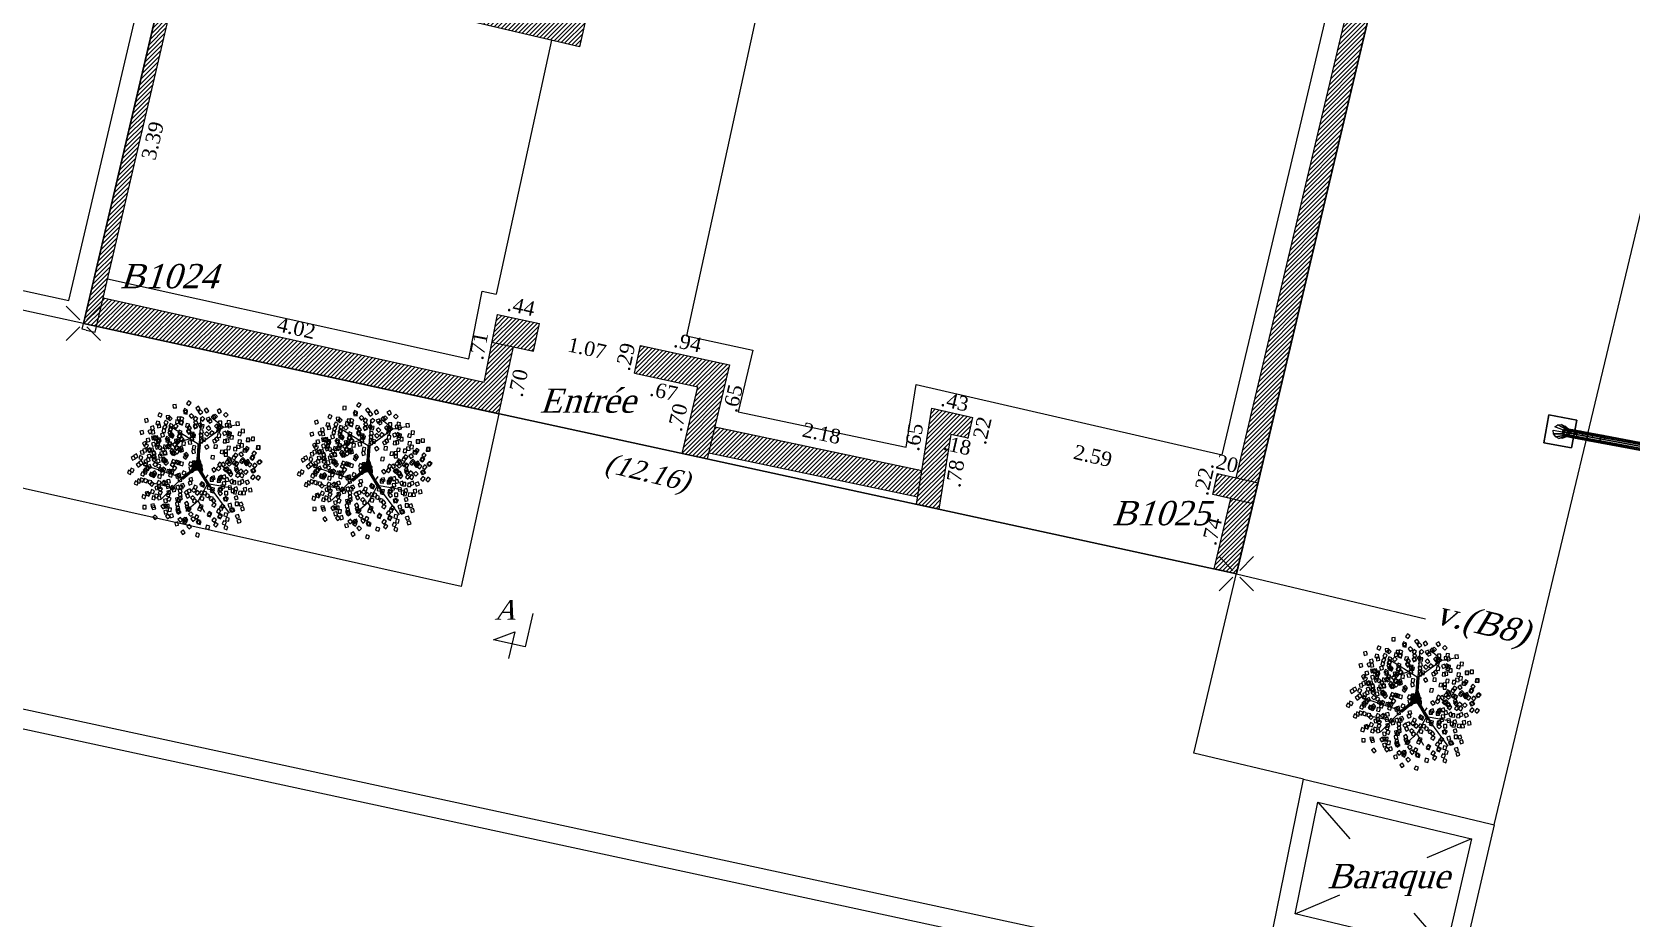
# Model space of a CAD drawing. Header units: inches. Extents: x 100320 to 100442, y 384338 to 384384.
# Drawn here: x 100350.59 to 100367.07, y 384353.05 to 384362.18 of the extents above; entities that cross this region are included whole.
import ezdxf

# ---------------------------------------------------------------- set-up
doc = ezdxf.new("R2010")
doc.units = ezdxf.units.IN
doc.header["$LTSCALE"] = 0.5
for name, color, linetype in [('Cotation', 7, 'Continuous'), ('Cova3D_Feuilles1', 3, 'Continuous'), ('Cova3D_Tronc1', 34, 'Continuous'), ('Dessin', 7, 'Continuous'), ('Hachures', 8, 'Continuous'), ('Texte', 7, 'Continuous')]:
    doc.layers.add(name, color=color, linetype=linetype)
doc.layers.add('Titre', color=1, linetype='Continuous', lineweight=30)
doc.styles.add('MtXpl_Romantic', font='romantic.ttf')
doc.styles.get("Standard").update_dxf_attribs({"font": 'romantic.ttf'})
doc.dimstyles.get("Standard").update_dxf_attribs({"dimtxt": 0.15, "dimasz": 0.18, "dimexe": 0.18, "dimexo": 0.0625, "dimgap": 0.09, "dimtad": 0, "dimzin": 4, "dimdsep": 46, "dimtxsty": 'Standard', "dimcen": 0.09, "dimse1": 1, "dimse2": 1, "dimsd1": 1, "dimsd2": 1, "dimadec": 0, "dimazin": 1, "dimtfac": 1, "dimtix": 1, "dimtofl": 0, "dimtmove": 1, "dimatfit": 3, "dimfxl": 0, "dimtolj": 1, "dimtzin": 0, "dimarcsym": 0})
pattern_1 = [(45, (0, 0), (-0.0224506403027, 0.0224506403027), [])]

# ---------------------------------------------------------------- blocks, each defined once
blk = doc.blocks.new('t010')
at = {"color": 0}
for p, q in [((-0.0088, 0.0088), (-0.0442, 0.0442)), ((0.0088, 0.0088), (0.0442, 0.0442)), ((0, 0), (0, 0)), ((-0.0088, -0.0088), (-0.0442, -0.0442)), ((0.0088, -0.0088), (0.0442, -0.0442))]:
    blk.add_line(p, q, dxfattribs=at)
blk = doc.blocks.new('zl02')
for points in [[(-0.163, 2.861, 12.168), (-0.244, 3.052, 11.921), (0.244, 3.052, 11.921), (0.162, 2.861, 12.168)], [(-0.163, 2.032, 11.527), (-0.244, 2.222, 11.28), (-0.244, 3.052, 11.921), (-0.163, 2.861, 12.168)], [(0.162, 2.032, 11.527), (0.244, 2.222, 11.28), (0.244, 3.052, 11.921), (0.162, 2.861, 12.168)], [(-0.163, 2.861, 12.168), (0.162, 2.861, 12.168), (0.162, 2.032, 11.527), (-0.163, 2.032, 11.527)], [(-0.163, 2.032, 11.527), (-0.244, 2.222, 11.28), (0.244, 2.222, 11.28), (0.162, 2.032, 11.527)], [(0.292, 0.292, 0.097), (0.292, 0.292), (-0.292, 0.292), (-0.292, 0.292, 0.097)], [(-0.292, 0.292, 0.097), (-0.292, 0.292), (-0.292, -0.292), (-0.292, -0.292, 0.097)], [(-0.292, 0.292), (0.292, 0.292), (0.292, -0.292), (-0.292, -0.292)], [(-0.292, 0.292, 0.097), (0.292, 0.292, 0.097), (0.292, -0.292, 0.097), (-0.292, -0.292, 0.097)], [(0.292, -0.292, 0.097), (0.292, -0.292), (0.292, 0.292), (0.292, 0.292, 0.097)], [(-0.292, -0.292, 0.097), (-0.292, -0.292), (0.292, -0.292), (0.292, -0.292, 0.097)]]:
    blk.add_3dface(points)
mesh = blk.add_polymesh((2, 12), dxfattribs=dict(n_close=True))
for k, corner in enumerate([(0, 0.933, 10.383), (-0.039, 0.927, 10.391), (-0.068, 0.908, 10.412), (-0.078, 0.883, 10.442), (-0.068, 0.858, 10.472), (-0.039, 0.84, 10.494), (0, 0.833, 10.502), (0.039, 0.84, 10.494), (0.067, 0.858, 10.472), (0.078, 0.883, 10.442), (0.067, 0.908, 10.412), (0.039, 0.927, 10.391), (0, 2.177, 11.344), (-0.039, 2.171, 11.352), (-0.068, 2.152, 11.374), (-0.078, 2.127, 11.403), (-0.068, 2.102, 11.433), (-0.039, 2.084, 11.455), (0, 2.077, 11.463), (0.039, 2.084, 11.455), (0.067, 2.102, 11.433), (0.078, 2.127, 11.403), (0.067, 2.152, 11.374), (0.039, 2.171, 11.352)]):
    mesh.set_mesh_vertex(divmod(k, 12), corner)
mesh = blk.add_polymesh((2, 12), dxfattribs=dict(n_close=True))
for k, corner in enumerate([(0, 0.677, 10.144), (-0.039, 0.669, 10.151), (-0.068, 0.648, 10.17), (-0.078, 0.619, 10.196), (-0.068, 0.59, 10.222), (-0.039, 0.569, 10.241), (0, 0.561, 10.248), (0.039, 0.569, 10.241), (0.067, 0.59, 10.222), (0.078, 0.619, 10.196), (0.067, 0.648, 10.17), (0.039, 0.669, 10.151), (0, 0.933, 10.383), (-0.039, 0.927, 10.391), (-0.068, 0.908, 10.412), (-0.078, 0.883, 10.442), (-0.068, 0.858, 10.472), (-0.039, 0.84, 10.494), (0, 0.833, 10.502), (0.039, 0.84, 10.494), (0.067, 0.858, 10.472), (0.078, 0.883, 10.442), (0.067, 0.908, 10.412), (0.039, 0.927, 10.391)]):
    mesh.set_mesh_vertex(divmod(k, 12), corner)
mesh = blk.add_polymesh((2, 12), dxfattribs=dict(n_close=True))
for k, corner in enumerate([(0, 0.472, 9.865), (-0.039, 0.463, 9.87), (-0.068, 0.438, 9.885), (-0.078, 0.405, 9.905), (-0.068, 0.371, 9.925), (-0.039, 0.347, 9.94), (0, 0.338, 9.945), (0.039, 0.347, 9.94), (0.067, 0.371, 9.925), (0.078, 0.405, 9.905), (0.067, 0.438, 9.885), (0.039, 0.463, 9.87), (0, 0.677, 10.144), (-0.039, 0.669, 10.151), (-0.068, 0.648, 10.17), (-0.078, 0.619, 10.196), (-0.068, 0.59, 10.222), (-0.039, 0.569, 10.241), (0, 0.561, 10.248), (0.039, 0.569, 10.241), (0.067, 0.59, 10.222), (0.078, 0.619, 10.196), (0.067, 0.648, 10.17), (0.039, 0.669, 10.151)]):
    mesh.set_mesh_vertex(divmod(k, 12), corner)
mesh = blk.add_polymesh((2, 12), dxfattribs=dict(n_close=True))
for k, corner in enumerate([(0, 0.472, 9.865), (-0.039, 0.463, 9.87), (-0.068, 0.438, 9.885), (-0.078, 0.405, 9.905), (-0.068, 0.371, 9.925), (-0.039, 0.347, 9.94), (0, 0.338, 9.945), (0.039, 0.347, 9.94), (0.067, 0.371, 9.925), (0.078, 0.405, 9.905), (0.067, 0.438, 9.885), (0.039, 0.463, 9.87), (0, 0.321, 9.553), (-0.039, 0.311, 9.556), (-0.068, 0.285, 9.566), (-0.078, 0.248, 9.58), (-0.068, 0.211, 9.594), (-0.039, 0.185, 9.603), (0, 0.175, 9.607), (0.039, 0.185, 9.603), (0.067, 0.211, 9.594), (0.078, 0.248, 9.58), (0.067, 0.285, 9.566), (0.039, 0.311, 9.556)]):
    mesh.set_mesh_vertex(divmod(k, 12), corner)
mesh = blk.add_polymesh((2, 12), dxfattribs=dict(n_close=True))
for k, corner in enumerate([(0, 0.047, 8.872), (0.039, 0.058, 8.872), (0.068, 0.086, 8.871), (0.078, 0.125, 8.871), (0.068, 0.164, 8.871), (0.039, 0.193, 8.871), (0, 0.203, 8.871), (-0.039, 0.193, 8.871), (-0.068, 0.164, 8.871), (-0.078, 0.125, 8.871), (-0.068, 0.086, 8.871), (-0.039, 0.058, 8.872), (0, -0.146, 0.098), (0.073, -0.127, 0.098), (0.127, -0.073, 0.098), (0.146, 0, 0.097), (0.127, 0.073, 0.097), (0.073, 0.127, 0.097), (0, 0.146, 0.097), (-0.073, 0.127, 0.097), (-0.127, 0.073, 0.097), (-0.146, 0, 0.097), (-0.127, -0.073, 0.098), (-0.073, -0.127, 0.098)]):
    mesh.set_mesh_vertex(divmod(k, 12), corner)
mesh = blk.add_polymesh((2, 12), dxfattribs=dict(n_close=True))
for k, corner in enumerate([(0, 0.231, 9.218), (-0.039, 0.22, 9.22), (-0.068, 0.192, 9.225), (-0.078, 0.154, 9.231), (-0.068, 0.115, 9.238), (-0.039, 0.087, 9.243), (0, 0.077, 9.245), (0.039, 0.087, 9.243), (0.067, 0.115, 9.238), (0.078, 0.154, 9.231), (0.067, 0.192, 9.225), (0.039, 0.22, 9.22), (0, 0.321, 9.553), (-0.039, 0.311, 9.556), (-0.068, 0.285, 9.566), (-0.078, 0.248, 9.58), (-0.068, 0.211, 9.594), (-0.039, 0.185, 9.603), (0, 0.175, 9.607), (0.039, 0.185, 9.603), (0.067, 0.211, 9.594), (0.078, 0.248, 9.58), (0.067, 0.285, 9.566), (0.039, 0.311, 9.556)]):
    mesh.set_mesh_vertex(divmod(k, 12), corner)
mesh = blk.add_polymesh((2, 12), dxfattribs=dict(n_close=True))
for k, corner in enumerate([(0, 0.231, 9.217), (-0.039, 0.22, 9.219), (-0.068, 0.192, 9.224), (-0.078, 0.154, 9.23), (-0.068, 0.115, 9.237), (-0.039, 0.087, 9.242), (0, 0.077, 9.244), (0.039, 0.087, 9.242), (0.068, 0.115, 9.237), (0.078, 0.154, 9.23), (0.068, 0.192, 9.224), (0.039, 0.22, 9.219), (0, 0.203, 8.871), (-0.039, 0.193, 8.871), (-0.068, 0.164, 8.871), (-0.078, 0.125, 8.87), (-0.068, 0.086, 8.87), (-0.039, 0.058, 8.87), (0, 0.047, 8.87), (0.039, 0.058, 8.87), (0.068, 0.086, 8.87), (0.078, 0.125, 8.87), (0.068, 0.164, 8.871), (0.039, 0.193, 8.871)]):
    mesh.set_mesh_vertex(divmod(k, 12), corner)
blk = doc.blocks.new('Feuille1')
at = {"layer": 'Cova3D_Feuilles1'}
for points in [[(-7.2, 0.2, 10.5), (-12.4, -2, 6.5), (-10.2, -7.2, 2.5), (-5, -4.9, 6.5)], [(-21.8, -8.2, -0.5), (-27.2, -9.8, -4.5), (-25.6, -15.2, -8.5), (-20.2, -13.7, -4.5)], [(-11.2, -21.8), (-15.9, -24.9, -4), (-12.7, -29.6, -8), (-8.1, -26.4, -4)], [(-1.8, -11.4, 4.8), (-5.8, -15.4, 0.8), (-1.8, -19.4, -3.2), (2.2, -15.4, 0.8)], [(11, -25.7, 1), (9.5, -31.2, -3), (15, -32.6, -7), (16.5, -27.2, -3)], [(11.5, -2.2, 8.5), (9.6, -7.6, 4.5), (15, -9.5, 0.5), (16.8, -4.1, 4.5)], [(28, -11.6, 2.5), (26.5, -17, -1.5), (32, -18.5, -5.5), (33.5, -13.1, -1.5)]]:
    blk.add_3dface(points, dxfattribs=at)
blk = doc.blocks.new('zv01')
at = {"layer": 'Cova3D_Tronc1', "extrusion": (6.99446e-33, -1, -1.83772e-16)}
for p, q in [((-0.555, 0.561, 3.405), (-0.233, 2.186, 4.283)), ((-1.009, 0.956, 3.751), (-0.926, 1.804, 4.533)), ((-0.555, 0.561, 3.363), (-1.517, 1.302, 4.091)), ((0.932, 0.036, 2.592), (2.013, 0.096, 3.327))]:
    blk.add_line(p, q, dxfattribs=at)
at = {"layer": 'Cova3D_Tronc1'}
for p, q in [((0.884, 0.036, 2.604), (1.487, 1.338, 3.399)), ((1.081, 0.442, 2.837), (0.699, 1.308, 2.837)), ((-1.422, -0.203, 2.867), (-1.911, 0.239, 3.04)), ((0.902, 0.036, 2.604), (1.726, -0.848, 3.399)), ((-1.434, -0.215, 2.891), (-1.846, -0.525, 3.393)), ((-1.756, -1.547, 3.638), (-0.753, -0.579, 2.389)), ((-0.677, -0.5, 2.353), (-1.422, -0.203, 2.867)), ((-0.659, -0.5, 2.353), (-0.707, -1.523, 2.891)), ((1.726, -0.848, 3.399), (2.055, -0.329, 3.685)), ((0.084, -1.075, 2.031), (0.006, -1.284, 2.323)), ((1.726, -0.848, 3.399), (1.887, -1.374, 3.602))]:
    blk.add_line(p, q, dxfattribs=at)
at = {"layer": 'Cova3D_Tronc1', "extrusion": (1, 0, 0)}
blk.add_line((-0.307, -0.472, 2.431), (-0.524, -0.352, 3.942), dxfattribs=at)
at = {"layer": 'Cova3D_Tronc1'}
blk.add_lwpolyline([(0.179, 0.221, -0.117832), (0.197, 0.198, -0.109862), (0.203, 0.167, -0.036437), (0.2, 0.132, -0.034184), (0.191, 0.096, -0.070317), (0.179, 0.07, 0.121404), (0.173, 0.054, 0.105675), (0.174, 0.044, 0.10563), (0.179, 0.036, 0.11787), (0.192, 0.027, 0.050289), (0.227, 0.018, 0.018663), (0.259, 0.014, 0.01497), (0.299, 0.012, 0.087147), (0.326, 0.016, -0.118281), (0.346, 0.018, -0.325615), (0.362, 0.002, -0.326103), (0.352, -0.018, -0.032273), (0.333, -0.026, 0.027106), (0.311, -0.036, 0.002318), (0.264, -0.059, 0.008478), (0.251, -0.066, 0.036344), (0.237, -0.074, -0.022039), (0.215, -0.09, -0.092744), (0.18, -0.103, 0.069203), (0.131, -0.119, 0.147866), (0.1, -0.149, -0.172152), (0.072, -0.173, -0.132721), (0.037, -0.177, 0.108842), (-0.006, -0.179, 0.053805), (-0.037, -0.192, -0.040641), (-0.078, -0.209, -0.081395), (-0.166, -0.224, -0.221332), (-0.197, -0.209, -0.079922), (-0.207, -0.193, -0.108313), (-0.209, -0.179, -0.048517), (-0.207, -0.163, -0.02389), (-0.197, -0.131, -0.137674), (-0.166, -0.087, 0.264867), (-0.155, -0.06, 0.017693), (-0.158, -0.044, 0.00755), (-0.167, -0.006, 0.004346), (-0.18, 0.041, 0.010497), (-0.185, 0.06, 0.070056), (-0.195, 0.079, 0.023562), (-0.233, 0.131, 0.090241), (-0.268, 0.161, -0.118501), (-0.293, 0.185, -0.08154), (-0.299, 0.199, -0.126697), (-0.299, 0.209, -0.215241), (-0.292, 0.217, -0.116434), (-0.275, 0.221, -0.22855), (-0.257, 0.213, 0.214017), (-0.239, 0.203, 0.07524), (-0.221, 0.205, 0.190759), (-0.215, 0.209, 0.274563), (-0.215, 0.217, -0.2385), (-0.215, 0.227, -0.087445), (-0.21, 0.235, -0.110244), (-0.203, 0.239, -0.136741), (-0.193, 0.24, -0.06456), (-0.173, 0.233, -0.144236), (-0.153, 0.215, 0.201708), (-0.137, 0.203, 0.026586), (-0.111, 0.198, -0.015616), (-0.066, 0.191, -0.012911), (-0.019, 0.181, 0.016293), (0.018, 0.173, 0.100723), (0.049, 0.174, 0.063874), (0.096, 0.191, 0.158892), (0.114, 0.21, -0.171356), (0.131, 0.227, -0.140353), (0.156, 0.231, -0.14068)], format="xyb", close=True, dxfattribs=at)
at = {"color": 92, "xscale": 0.02389174374319491, "yscale": 0.02389174374319491, "zscale": 0.02389174374319491}
for p, rotation in [((-0.289, 2.051, 2.694), 180), ((-0.196, 1.958, 3.261), 180), ((1.238, 1.652, 3.9), 127.0355451173859), ((-1.553, 1.406, 2.998), 241.10908773184), ((-1.251, 1.208, 3.512), 217.0355451173859), ((-0.709, 1.545, 4.354), 217.0355451173859), ((-0.432, 1.178, 2.957), 217.0355451173859), ((-0.555, 1.349, 3.823), 180), ((0.119, 1.446, 3.279), 180), ((0.364, 1.66, 4.354), 180), ((0.3, 1.234, 2.479), 127.0355451173859), ((0.441, 1.051, 5.023), 127.0355451173859), ((0.465, 1.069, 2.108), 127.0355451173859), ((0.884, 1.498, 3.488), 180), ((0.575, 1.152, 4.139), 127.0355451173859), ((0.958, 1.365, 3.016), 127.0355451173859), ((-1.131, 0.725, 3.823), 217.0355451173859), ((-0.316, 0.73, 3.052), 217.0355451173859), ((-0.177, 0.839, 5.167), 217.0355451173859), ((0.201, 0.339, 4.91), 217.0355451173859), ((0.364, 0.717, 4.969), 180), ((0.364, 0.645, 2.162), 180), ((0.986, 0.573, 5.023), 90), ((1.015, 0.573, 2.108), 90), ((1.153, 0.573, 4.139), 90), ((1.85, 0.649, 3.476), 116.7371100578059), ((-1.527, 0.363, 2.222), 241.10908773184), ((-1.612, 0.416, 3.805), 260.280514680602), ((-0.769, 0.303, 3.823), 274.426310174705), ((0.364, 0.149, 4.91), 180), ((0.693, -0.108, 3.823), 105.1767250495332), ((1.554, 0.268, 2.419), 105.1767250495332), ((-2.149, 0.01, 2.915), 274.426310174705), ((-1.629, 0.01, 4.617), 274.426310174705), ((-0.96, 0.01, 2.562), 274.426310174705), ((-0.51, -0.373, 5.173), 311.4618552920909), ((-0.632, 0.01, 5.173), 274.426310174705), ((1.061, -0.475, 3.697), 105.1767250495332), ((1.355, -0.504, 4.33), 68.14117993214732), ((1.612, -0.465, 2.921), 54.73338241883649), ((-1.306, -0.973, 4.617), 311.4618552920909), ((-0.84, -1.231, 2.556), 294.8881552746311), ((-0.255, -0.644, 4.348), 342.4928092333245), ((0.095, -0.548, 4.701), 19.52835435071045), ((0.361, -0.901, 5.089), 19.52835435071045), ((1.48, -0.934, 3.201), 68.14117993214732), ((-1.721, -1.286, 2.915), 311.4618552920909), ((-1.538, -1.198, 3.643), 311.4618552920909), ((-0.358, -1.126, 2.622), 351.3217393776923), ((-0.255, -0.937, 5.089), 342.4928092333245), ((0.392, -1.114, 2.622), 28.35728449507812), ((0.551, -1.154, 3.596), 19.52835435071045), ((0.872, -1.578, 4.145), 19.52835435071045), ((-0.255, -1.57, 3.596), 342.4928092333245), ((-0.255, -1.785, 4.145), 342.4928092333245), ((0.535, -1.83, 3.584), 19.52835435071045), ((0.537, -1.859, 2.867), 20.68147253157148)]:
    blk.add_blockref('Feuille1', p, dxfattribs=dict(at, rotation=rotation))
at = {"layer": 'Cova3D_Tronc1'}
mesh = blk.add_polymesh((2, 36), dxfattribs=dict(at, n_close=True))
for k, corner in enumerate([(-0.027, -0.024, 1.511), (-0.032, -0.017, 1.511), (-0.035, -0.01, 1.511), (-0.038, -0.002, 1.511), (-0.039, 0.006, 1.511), (-0.038, 0.015, 1.511), (-0.037, 0.023, 1.511), (-0.033, 0.03, 1.511), (-0.029, 0.037, 1.511), (-0.023, 0.044, 1.511), (-0.016, 0.049, 1.511), (-0.009, 0.052, 1.511), (-0.001, 0.055, 1.511), (0.007, 0.056, 1.511), (0.016, 0.055, 1.511), (0.024, 0.053, 1.511), (0.031, 0.05, 1.511), (0.038, 0.046, 1.511), (0.044, 0.04, 1.511), (0.049, 0.033, 1.511), (0.053, 0.026, 1.511), (0.056, 0.018, 1.511), (0.057, 0.01, 1.511), (0.056, 0.001, 1.511), (0.054, -0.007, 1.511), (0.051, -0.014, 1.511), (0.047, -0.021, 1.511), (0.041, -0.028, 1.511), (0.034, -0.033, 1.511), (0.027, -0.036, 1.511), (0.019, -0.039, 1.511), (0.011, -0.04, 1.511), (0.002, -0.039, 1.511), (-0.006, -0.037, 1.511), (-0.014, -0.034, 1.511), (-0.021, -0.03, 1.511), (-0.761, -0.539, 2.389), (-0.757, -0.537, 2.393), (-0.753, -0.535, 2.397), (-0.748, -0.534, 2.401), (-0.743, -0.534, 2.405), (-0.737, -0.535, 2.407), (-0.732, -0.537, 2.41), (-0.727, -0.54, 2.412), (-0.722, -0.544, 2.413), (-0.717, -0.548, 2.413), (-0.713, -0.553, 2.413), (-0.71, -0.558, 2.412), (-0.708, -0.564, 2.41), (-0.706, -0.569, 2.407), (-0.706, -0.575, 2.405), (-0.706, -0.58, 2.401), (-0.708, -0.585, 2.397), (-0.71, -0.589, 2.393), (-0.713, -0.593, 2.389), (-0.717, -0.595, 2.385), (-0.721, -0.597, 2.381), (-0.726, -0.598, 2.377), (-0.731, -0.598, 2.374), (-0.737, -0.597, 2.371), (-0.742, -0.595, 2.368), (-0.747, -0.592, 2.367), (-0.752, -0.588, 2.365), (-0.757, -0.584, 2.365), (-0.761, -0.579, 2.365), (-0.764, -0.574, 2.367), (-0.766, -0.568, 2.368), (-0.768, -0.562, 2.371), (-0.768, -0.557, 2.374), (-0.768, -0.552, 2.377), (-0.766, -0.547, 2.381), (-0.764, -0.543, 2.385)]):
    mesh.set_mesh_vertex(divmod(k, 36), corner)
mesh = blk.add_polymesh((2, 36), dxfattribs=dict(at, n_close=True))
for k, corner in enumerate([(-0.026, 0.025, 1.511), (-0.02, 0.03, 1.511), (-0.013, 0.035, 1.511), (-0.005, 0.038, 1.511), (0.003, 0.039, 1.511), (0.012, 0.039, 1.511), (0.02, 0.038, 1.511), (0.028, 0.036, 1.511), (0.035, 0.032, 1.511), (0.042, 0.026, 1.511), (0.047, 0.02, 1.511), (0.051, 0.013, 1.511), (0.054, 0.005, 1.511), (0.056, -0.003, 1.511), (0.056, -0.011, 1.511), (0.055, -0.019, 1.511), (0.052, -0.027, 1.511), (0.049, -0.035, 1.511), (0.043, -0.041, 1.511), (0.037, -0.047, 1.511), (0.03, -0.051, 1.511), (0.022, -0.054, 1.511), (0.014, -0.056, 1.511), (0.006, -0.056, 1.511), (-0.002, -0.055, 1.511), (-0.01, -0.052, 1.511), (-0.018, -0.048, 1.511), (-0.024, -0.043, 1.511), (-0.03, -0.037, 1.511), (-0.034, -0.03, 1.511), (-0.037, -0.022, 1.511), (-0.039, -0.014, 1.511), (-0.039, -0.005, 1.511), (-0.038, 0.003, 1.511), (-0.035, 0.011, 1.511), (-0.031, 0.018, 1.511), (-0.543, 0.56, 3.369), (-0.54, 0.556, 3.373), (-0.538, 0.552, 3.377), (-0.537, 0.547, 3.381), (-0.537, 0.542, 3.384), (-0.537, 0.536, 3.387), (-0.539, 0.531, 3.389), (-0.541, 0.525, 3.391), (-0.545, 0.52, 3.392), (-0.549, 0.515, 3.393), (-0.553, 0.511, 3.392), (-0.558, 0.507, 3.391), (-0.564, 0.505, 3.389), (-0.569, 0.503, 3.387), (-0.574, 0.502, 3.384), (-0.58, 0.502, 3.381), (-0.585, 0.503, 3.377), (-0.589, 0.505, 3.373), (-0.593, 0.508, 3.369), (-0.596, 0.511, 3.364), (-0.598, 0.515, 3.36), (-0.599, 0.52, 3.357), (-0.599, 0.525, 3.353), (-0.599, 0.531, 3.35), (-0.597, 0.536, 3.348), (-0.595, 0.542, 3.346), (-0.591, 0.547, 3.345), (-0.587, 0.552, 3.345), (-0.583, 0.556, 3.345), (-0.578, 0.56, 3.346), (-0.572, 0.562, 3.348), (-0.567, 0.564, 3.35), (-0.561, 0.565, 3.353), (-0.556, 0.565, 3.357), (-0.551, 0.564, 3.36), (-0.547, 0.562, 3.364)]):
    mesh.set_mesh_vertex(divmod(k, 36), corner)
mesh = blk.add_polymesh((2, 36), dxfattribs=dict(at, n_close=True))
for k, corner in enumerate([(0.096, 0, 0.334), (0.094, 0.017, 0.334), (0.09, 0.033, 0.334), (0.083, 0.048, 0.334), (0.073, 0.061, 0.334), (0.061, 0.073, 0.334), (0.048, 0.083, 0.334), (0.033, 0.09, 0.334), (0.017, 0.094, 0.334), (0, 0.096, 0.334), (-0.017, 0.094, 0.334), (-0.033, 0.09, 0.334), (-0.048, 0.083, 0.334), (-0.061, 0.073, 0.334), (-0.073, 0.061, 0.334), (-0.083, 0.048, 0.334), (-0.09, 0.033, 0.334), (-0.094, 0.017, 0.334), (-0.096, 0, 0.334), (-0.094, -0.017, 0.334), (-0.09, -0.033, 0.334), (-0.083, -0.048, 0.334), (-0.073, -0.061, 0.334), (-0.061, -0.073, 0.334), (-0.048, -0.083, 0.334), (-0.033, -0.09, 0.334), (-0.017, -0.094, 0.334), (0, -0.096, 0.334), (0.017, -0.094, 0.334), (0.033, -0.09, 0.334), (0.048, -0.083, 0.334), (0.061, -0.073, 0.334), (0.073, -0.061, 0.334), (0.083, -0.048, 0.334), (0.09, -0.033, 0.334), (0.094, -0.017, 0.334), (0.126, 0.224), (0.085, 0.186), (0.029, 0.172), (-0.027, 0.183), (-0.083, 0.194), (-0.14, 0.204), (-0.184, 0.237), (-0.216, 0.207), (-0.267, 0.22), (-0.295, 0.189), (-0.253, 0.151), (-0.215, 0.108), (-0.185, 0.059), (-0.17, 0.004), (-0.157, -0.052), (-0.179, -0.1), (-0.203, -0.151), (-0.2, -0.206), (-0.148, -0.223), (-0.092, -0.213), (-0.039, -0.192), (0.016, -0.176), (0.072, -0.173), (0.112, -0.133), (0.163, -0.107), (0.216, -0.089), (0.265, -0.058), (0.316, -0.033), (0.363, -0.004), (0.319, 0.014), (0.262, 0.014), (0.206, 0.023), (0.175, 0.061), (0.196, 0.114), (0.203, 0.171), (0.179, 0.221)]):
    mesh.set_mesh_vertex(divmod(k, 36), corner)
mesh = blk.add_polymesh((2, 36), dxfattribs=dict(at, n_close=True))
for k, corner in enumerate([(0.096, 0, 0.334), (0.094, 0.017, 0.334), (0.09, 0.033, 0.334), (0.083, 0.048, 0.334), (0.073, 0.061, 0.334), (0.061, 0.073, 0.334), (0.048, 0.083, 0.334), (0.033, 0.09, 0.334), (0.017, 0.094, 0.334), (0, 0.096, 0.334), (-0.017, 0.094, 0.334), (-0.033, 0.09, 0.334), (-0.048, 0.083, 0.334), (-0.061, 0.073, 0.334), (-0.073, 0.061, 0.334), (-0.083, 0.048, 0.334), (-0.09, 0.033, 0.334), (-0.094, 0.017, 0.334), (-0.096, 0, 0.334), (-0.094, -0.017, 0.334), (-0.09, -0.033, 0.334), (-0.083, -0.048, 0.334), (-0.073, -0.061, 0.334), (-0.061, -0.073, 0.334), (-0.048, -0.083, 0.334), (-0.033, -0.09, 0.334), (-0.017, -0.094, 0.334), (0, -0.096, 0.334), (0.017, -0.094, 0.334), (0.033, -0.09, 0.334), (0.048, -0.083, 0.334), (0.061, -0.073, 0.334), (0.073, -0.061, 0.334), (0.083, -0.048, 0.334), (0.09, -0.033, 0.334), (0.094, -0.017, 0.334), (0.066, 0, 1.565), (0.065, 0.011, 1.565), (0.062, 0.022, 1.565), (0.057, 0.033, 1.565), (0.05, 0.042, 1.565), (0.042, 0.05, 1.565), (0.033, 0.057, 1.565), (0.022, 0.062, 1.565), (0.011, 0.065, 1.565), (0, 0.066, 1.565), (-0.011, 0.065, 1.565), (-0.022, 0.062, 1.565), (-0.033, 0.057, 1.565), (-0.042, 0.05, 1.565), (-0.05, 0.042, 1.565), (-0.057, 0.033, 1.565), (-0.062, 0.022, 1.565), (-0.065, 0.011, 1.565), (-0.066, 0, 1.565), (-0.065, -0.011, 1.565), (-0.062, -0.022, 1.565), (-0.057, -0.033, 1.565), (-0.05, -0.042, 1.565), (-0.042, -0.05, 1.565), (-0.033, -0.057, 1.565), (-0.022, -0.062, 1.565), (-0.011, -0.065, 1.565), (0, -0.066, 1.565), (0.011, -0.065, 1.565), (0.022, -0.062, 1.565), (0.033, -0.057, 1.565), (0.042, -0.05, 1.565), (0.05, -0.042, 1.565), (0.057, -0.033, 1.565), (0.062, -0.022, 1.565), (0.065, -0.011, 1.565)]):
    mesh.set_mesh_vertex(divmod(k, 36), corner)
mesh = blk.add_polymesh((2, 36), dxfattribs=dict(at, n_close=True))
for k, corner in enumerate([(0.054, 0, 1.547), (0.053, 0.008, 1.547), (0.051, 0.016, 1.547), (0.047, 0.024, 1.547), (0.043, 0.031, 1.547), (0.037, 0.037, 1.547), (0.03, 0.041, 1.547), (0.022, 0.045, 1.547), (0.014, 0.047, 1.547), (0.006, 0.048, 1.547), (-0.002, 0.047, 1.547), (-0.01, 0.045, 1.547), (-0.018, 0.041, 1.547), (-0.025, 0.037, 1.547), (-0.031, 0.031, 1.547), (-0.035, 0.024, 1.547), (-0.039, 0.016, 1.547), (-0.041, 0.008, 1.547), (-0.042, 0, 1.547), (-0.041, -0.008, 1.547), (-0.039, -0.016, 1.547), (-0.035, -0.024, 1.547), (-0.031, -0.031, 1.547), (-0.025, -0.037, 1.547), (-0.018, -0.041, 1.547), (-0.01, -0.045, 1.547), (-0.002, -0.047, 1.547), (0.006, -0.048, 1.547), (0.014, -0.047, 1.547), (0.022, -0.045, 1.547), (0.03, -0.041, 1.547), (0.037, -0.037, 1.547), (0.043, -0.031, 1.547), (0.047, -0.024, 1.547), (0.051, -0.016, 1.547), (0.053, -0.008, 1.547), (0.885, 0.074, 2.61), (0.88, 0.073, 2.614), (0.875, 0.072, 2.618), (0.871, 0.069, 2.622), (0.867, 0.065, 2.626), (0.864, 0.061, 2.628), (0.861, 0.056, 2.631), (0.86, 0.05, 2.633), (0.858, 0.044, 2.634), (0.858, 0.038, 2.634), (0.858, 0.032, 2.634), (0.86, 0.026, 2.633), (0.861, 0.02, 2.631), (0.864, 0.015, 2.628), (0.867, 0.011, 2.626), (0.871, 0.007, 2.622), (0.875, 0.004, 2.618), (0.88, 0.003, 2.614), (0.885, 0.002, 2.61), (0.889, 0.003, 2.606), (0.894, 0.004, 2.602), (0.898, 0.007, 2.598), (0.902, 0.011, 2.595), (0.905, 0.015, 2.592), (0.908, 0.02, 2.589), (0.91, 0.026, 2.588), (0.911, 0.032, 2.586), (0.911, 0.038, 2.586), (0.911, 0.044, 2.586), (0.91, 0.05, 2.588), (0.908, 0.056, 2.589), (0.905, 0.061, 2.592), (0.902, 0.065, 2.595), (0.898, 0.069, 2.598), (0.894, 0.072, 2.602), (0.889, 0.073, 2.606)]):
    mesh.set_mesh_vertex(divmod(k, 36), corner)
blk = doc.blocks.new('*D86')
at = {"layer": 'Defpoints', "color": 0}
for p in [(100352.093, 384362.739), (100351.325, 384359.443), (100351.45, 384359.413)]:
    blk.add_point(p, dxfattribs=at)
at = {"layer": 'Cotation', "color": 0, "insert": (100351.834, 384361.062), "char_height": 0.15, "attachment_point": 5, "rotation": 76.8782}
blk.add_mtext('\\A1;3.39', dxfattribs=at)
blk = doc.blocks.new('*D87')
at = {"layer": 'Defpoints', "color": 0}
for p in [(100351.352, 384359.566), (100351.325, 384359.443), (100355.248, 384358.574)]:
    blk.add_point(p, dxfattribs=at)
at = {"layer": 'Cotation', "color": 0, "insert": (100353.314, 384359.131), "char_height": 0.15, "attachment_point": 5, "rotation": 347.5223}
blk.add_mtext('\\A1;4.02', dxfattribs=at)
blk = doc.blocks.new('*D88')
at = {"layer": 'Defpoints', "color": 0}
for p in [(100355.261, 384359.297), (100355.386, 384359.272), (100355.248, 384358.574)]:
    blk.add_point(p, dxfattribs=at)
at = {"layer": 'Cotation', "color": 0, "insert": (100355.192, 384358.948), "char_height": 0.15, "attachment_point": 5, "rotation": 78.8159}
blk.add_mtext('\\A1;.71', dxfattribs=at)
blk = doc.blocks.new('*D89')
at = {"layer": 'Defpoints', "color": 0}
for p in [(100355.415, 384359.402), (100355.386, 384359.272), (100355.82, 384359.178)]:
    blk.add_point(p, dxfattribs=at)
at = {"layer": 'Cotation', "color": 0, "insert": (100355.631, 384359.355), "char_height": 0.15, "attachment_point": 5, "rotation": 347.7241}
blk.add_mtext('\\A1;.44', dxfattribs=at)
blk = doc.blocks.new('*D90')
at = {"layer": 'Defpoints', "color": 0}
for p in [(100355.82, 384359.178), (100356.83, 384358.809), (100356.861, 384358.952)]:
    blk.add_point(p, dxfattribs=at)
at = {"layer": 'Cotation', "color": 0, "insert": (100356.309, 384358.923), "char_height": 0.15, "attachment_point": 5, "rotation": 347.7241}
blk.add_mtext('\\A1;1.07', dxfattribs=at)
blk = doc.blocks.new('*D91')
at = {"layer": 'Defpoints', "color": 0}
for p in [(100356.737, 384358.978), (100356.861, 384358.952), (100356.799, 384358.667)]:
    blk.add_point(p, dxfattribs=at)
at = {"layer": 'Cotation', "color": 0, "insert": (100356.706, 384358.836), "char_height": 0.15, "attachment_point": 5, "rotation": 77.7241}
blk.add_mtext('\\A1;.29', dxfattribs=at)
blk = doc.blocks.new('*D92')
at = {"layer": 'Defpoints', "color": 0}
for p in [(100356.861, 384358.952), (100357.805, 384358.882), (100357.777, 384358.752)]:
    blk.add_point(p, dxfattribs=at)
at = {"layer": 'Cotation', "color": 0, "insert": (100357.347, 384358.981), "char_height": 0.15, "attachment_point": 5, "rotation": 347.7241}
blk.add_mtext('\\A1;.94', dxfattribs=at)
blk = doc.blocks.new('*D93')
at = {"layer": 'Defpoints', "color": 0}
for p in [(100357.777, 384358.752), (100357.888, 384358.726), (100357.627, 384358.116)]:
    blk.add_point(p, dxfattribs=at)
at = {"layer": 'Cotation', "color": 0, "insert": (100357.813, 384358.408), "char_height": 0.15, "attachment_point": 5, "rotation": 76.6912}
blk.add_mtext('\\A1;.65', dxfattribs=at)
blk = doc.blocks.new('*D94')
at = {"layer": 'Defpoints', "color": 0}
for p in [(100357.626, 384358.116), (100359.793, 384357.822), (100359.76, 384357.666)]:
    blk.add_point(p, dxfattribs=at)
at = {"layer": 'Cotation', "color": 0, "insert": (100358.726, 384358.047), "char_height": 0.15, "attachment_point": 5, "rotation": 348.0852}
blk.add_mtext('\\A1;2.18', dxfattribs=at)
blk = doc.blocks.new('*D95')
at = {"layer": 'Defpoints', "color": 0}
for p in [(100359.73, 384358.329), (100359.862, 384358.308), (100359.76, 384357.666)]:
    blk.add_point(p, dxfattribs=at)
at = {"layer": 'Cotation', "color": 0, "insert": (100359.679, 384358.008), "char_height": 0.15, "attachment_point": 5, "rotation": 80.957}
blk.add_mtext('\\A1;.65', dxfattribs=at)
blk = doc.blocks.new('*D96')
at = {"layer": 'Defpoints', "color": 0}
for p in [(100359.862, 384358.308), (100360.311, 384358.324), (100360.285, 384358.211)]:
    blk.add_point(p, dxfattribs=at)
at = {"layer": 'Cotation', "color": 0, "insert": (100360.1, 384358.373), "char_height": 0.15, "attachment_point": 5, "rotation": 347.0672}
blk.add_mtext('\\A1;.43', dxfattribs=at)
blk = doc.blocks.new('*D97')
at = {"layer": 'Defpoints', "color": 0}
for p in [(100360.058, 384358.037), (100359.934, 384357.266), (100360.042, 384357.249)]:
    blk.add_point(p, dxfattribs=at)
at = {"layer": 'Cotation', "color": 0, "insert": (100360.103, 384357.634), "char_height": 0.15, "attachment_point": 5, "rotation": 80.8884}
blk.add_mtext('\\A1;.78', dxfattribs=at)
blk = doc.blocks.new('*D98')
at = {"layer": 'Defpoints', "color": 0}
for p in [(100360.285, 384358.211), (100360.402, 384358.185), (100360.235, 384357.996)]:
    blk.add_point(p, dxfattribs=at)
at = {"layer": 'Cotation', "color": 0, "insert": (100360.377, 384358.077), "char_height": 0.15, "attachment_point": 5, "rotation": 77.0672}
blk.add_mtext('\\A1;.22', dxfattribs=at)
blk = doc.blocks.new('*D99')
at = {"layer": 'Defpoints', "color": 0}
for p in [(100360.058, 384358.037), (100360.235, 384357.996), (100360.036, 384357.942)]:
    blk.add_point(p, dxfattribs=at)
at = {"layer": 'Cotation', "color": 0, "insert": (100360.125, 384357.921), "char_height": 0.15, "attachment_point": 5, "rotation": 347.0672}
blk.add_mtext('\\A1;.18', dxfattribs=at)
blk = doc.blocks.new('*D100')
at = {"layer": 'Defpoints', "color": 0}
for p in [(100360.285, 384358.211), (100362.781, 384357.525), (100362.806, 384357.633)]:
    blk.add_point(p, dxfattribs=at)
at = {"layer": 'Cotation', "color": 0, "insert": (100361.521, 384357.814), "char_height": 0.15, "attachment_point": 5, "rotation": 347.0672}
blk.add_mtext('\\A1;2.59', dxfattribs=at)
blk = doc.blocks.new('*D101')
at = {"layer": 'Defpoints', "color": 0}
for p in [(100362.806, 384357.633), (100362.64, 384357.444), (100362.756, 384357.417)]:
    blk.add_point(p, dxfattribs=at)
at = {"layer": 'Cotation', "color": 0, "insert": (100362.665, 384357.552), "char_height": 0.15, "attachment_point": 5, "rotation": 77.0672}
blk.add_mtext('\\A1;.22', dxfattribs=at)
blk = doc.blocks.new('*D102')
at = {"layer": 'Defpoints', "color": 0}
for p in [(100363.027, 384357.71), (100362.806, 384357.633), (100362.999, 384357.588)]:
    blk.add_point(p, dxfattribs=at)
at = {"layer": 'Cotation', "color": 0, "insert": (100362.877, 384357.741), "char_height": 0.15, "attachment_point": 5, "rotation": 347.0672}
blk.add_mtext('\\A1;.20', dxfattribs=at)
blk = doc.blocks.new('*D103')
at = {"layer": 'Defpoints', "color": 0}
for p in [(100366.624, 384373.518), (100366.773, 384373.483), (100362.999, 384357.588)]:
    blk.add_point(p, dxfattribs=at)
at = {"layer": 'Cotation', "color": 0, "insert": (100364.737, 384365.571), "char_height": 0.15, "attachment_point": 5, "rotation": 76.6442}
blk.add_mtext('\\A1;16.34', dxfattribs=at)
blk = doc.blocks.new('*D104')
at = {"layer": 'Defpoints', "color": 0}
for p in [(100362.835, 384357.4), (100362.942, 384357.375), (100362.77, 384356.65)]:
    blk.add_point(p, dxfattribs=at)
at = {"layer": 'Cotation', "color": 0, "insert": (100362.749, 384357.038), "char_height": 0.15, "attachment_point": 5, "rotation": 76.6442}
blk.add_mtext('\\A1;.74', dxfattribs=at)
blk = doc.blocks.new('*D107')
at = {"layer": 'Defpoints', "color": 0}
for p in [(100355.551, 384358.938), (100355.676, 384358.911), (100355.401, 384358.25)]:
    blk.add_point(p, dxfattribs=at)
at = {"layer": 'Cotation', "color": 0, "insert": (100355.601, 384358.567), "char_height": 0.15, "attachment_point": 5, "rotation": 77.7115}
blk.add_mtext('\\A1;.70', dxfattribs=at)
blk = doc.blocks.new('*D108')
at = {"layer": 'Defpoints', "color": 0}
for p in [(100356.799, 384358.667), (100356.773, 384358.55), (100357.451, 384358.525)]:
    blk.add_point(p, dxfattribs=at)
at = {"layer": 'Cotation', "color": 0, "insert": (100357.1, 384358.479), "char_height": 0.15, "attachment_point": 5, "rotation": 347.7241}
blk.add_mtext('\\A1;.67', dxfattribs=at)
blk = doc.blocks.new('*D109')
at = {"layer": 'Defpoints', "color": 0}
for p in [(100357.325, 384358.555), (100357.451, 384358.525), (100357.29, 384357.84)]:
    blk.add_point(p, dxfattribs=at)
at = {"layer": 'Cotation', "color": 0, "insert": (100357.244, 384358.212), "char_height": 0.15, "attachment_point": 5, "rotation": 76.7285}
blk.add_mtext('\\A1;.70', dxfattribs=at)

msp = doc.modelspace()

# ---------------------------------------------------------------- hatches: boundary and pattern name
at = {"layer": 'Hachures'}
h = msp.add_hatch(dxfattribs=at)
h.set_pattern_fill('ANSI31', color=256, scale=0.01)
h.set_pattern_definition(pattern_1)
h.paths.add_polyline_path([(100358.924, 384367.912), (100358.579, 384368.002), (100358.517, 384367.761), (100358.861, 384367.672)], flags=17)
h.paths.add_polyline_path([(100356.674, 384368.444), (100356.322, 384368.525), (100356.266, 384368.284), (100356.618, 384368.203)], flags=17)
h.paths.add_polyline_path([(100357.633, 384373.717), (100357.578, 384373.487), (100357.808, 384373.431), (100357.864, 384373.662)], flags=17)
h.paths.add_polyline_path([(100358.274, 384375.363), (100358.159, 384375.391), (100357.748, 384373.69), (100357.864, 384373.662)], flags=17)
h.paths.add_polyline_path([(100367.06, 384373.7), (100355.2, 384376.55), (100351.963, 384362.77), (100352.119, 384362.735), (100352.174, 384362.981), (100352.894, 384362.812), (100352.945, 384363.032), (100352.17, 384363.213), (100352.362, 384364.024), (100352.447, 384364.253), (100352.418, 384364.259), (100352.616, 384365.099), (100352.704, 384365.341), (100352.675, 384365.348), (100353.514, 384368.896), (100353.627, 384369.245), (100353.598, 384369.252), (100354.481, 384372.984), (100354.591, 384373.322), (100354.562, 384373.329), (100355.245, 384376.215), (100355.274, 384376.208), (100355.288, 384376.269), (100358.09, 384375.61), (100358.044, 384375.419), (100358.274, 384375.363), (100358.321, 384375.555), (100366.773, 384373.483), (100362.999, 384357.588), (100363.222, 384357.537)])
h = msp.add_hatch(dxfattribs=at)
h.set_pattern_fill('ANSI31', color=256, scale=0.01)
h.set_pattern_definition(pattern_1)
h.paths.add_polyline_path([(100352.094, 384362.741), (100351.963, 384362.77), (100351.12, 384359.18), (100351.257, 384359.15)])
h.paths.add_polyline_path([(100352.919, 384362.922), (100352.894, 384362.812), (100355.227, 384362.266), (100355.252, 384362.376)])
h.paths.add_polyline_path([(100356.707, 384364.129), (100356.813, 384364.103), (100356.867, 384364.325), (100356.762, 384364.351), (100356.78, 384364.428), (100356.534, 384364.488), (100356.451, 384364.15), (100356.479, 384364.143), (100356.061, 384362.302), (100355.278, 384362.486), (100355.227, 384362.266), (100356.23, 384362.031)])
h.paths.add_polyline_path([(100358.171, 384362.866), (100357.861, 384362.944), (100357.802, 384362.707), (100358.112, 384362.63)])
h.paths.add_polyline_path([(100358.88, 384362.688), (100358.418, 384362.804), (100358.359, 384362.568), (100358.821, 384362.452)])
h.paths.add_polyline_path([(100357.851, 384364.084), (100357.797, 384363.862), (100359.359, 384363.479), (100359.413, 384363.701)])
h.paths.add_polyline_path([(100361.382, 384364.158), (100361.144, 384364.215), (100360.982, 384363.536), (100360.935, 384363.547), (100360.885, 384363.341), (100360.779, 384363.367), (100360.725, 384363.145), (100361.117, 384363.048)])
h.paths.add_polyline_path([(100359.386, 384363.59), (100359.359, 384363.479), (100360.725, 384363.145), (100360.752, 384363.256)])
h.paths.add_polyline_path([(100361.842, 384366.087), (100361.723, 384366.115), (100361.263, 384364.187), (100361.382, 384364.158)])
h.paths.add_polyline_path([(100362.317, 384368.077), (100362.079, 384368.134), (100361.604, 384366.144), (100361.842, 384366.087)])
h.paths.add_polyline_path([(100362.78, 384370.017), (100362.661, 384370.046), (100362.198, 384368.105), (100362.317, 384368.077)])
h.paths.add_polyline_path([(100363.036, 384371.092), (100362.514, 384371.218), (100362.462, 384371.005), (100362.549, 384370.984), (100362.537, 384370.934), (100362.736, 384370.887), (100362.542, 384370.074), (100362.78, 384370.017)])
h.paths.add_polyline_path([(100362.514, 384371.218), (100361.16, 384371.546), (100361.135, 384371.44), (100362.488, 384371.112)])
h.paths.add_polyline_path([(100357.31, 384372.671), (100357.246, 384372.4), (100357.594, 384372.318), (100357.607, 384372.373), (100359.537, 384371.916), (100359.487, 384371.704), (100359.729, 384371.647), (100359.779, 384371.859), (100360.945, 384371.582), (100360.899, 384371.384), (100361.11, 384371.333), (100361.208, 384371.748)])
h = msp.add_hatch(dxfattribs=at)
h.set_pattern_fill('ANSI31', color=256, scale=0.01)
h.set_pattern_definition(pattern_1)
h.paths.add_polyline_path([(100357.627, 384358.116), (100357.563, 384357.847), (100359.717, 384357.392), (100359.76, 384357.666)])
h.paths.add_polyline_path([(100356.861, 384358.952), (100356.799, 384358.667), (100357.451, 384358.525), (100357.29, 384357.84), (100357.548, 384357.784), (100357.777, 384358.752)])
h.paths.add_polyline_path([(100355.82, 384359.178), (100355.386, 384359.272), (100355.33, 384358.987), (100355.758, 384358.893)])
h.paths.add_polyline_path([(100351.325, 384359.443), (100351.257, 384359.15), (100355.401, 384358.25), (100355.551, 384358.938), (100355.33, 384358.987), (100355.248, 384358.574)])
h = msp.add_hatch(dxfattribs=at)
h.set_pattern_fill('ANSI31', color=256, scale=0.1)
h.paths.add_polyline_path([(100360.058, 384358.037), (100360.235, 384357.996), (100360.285, 384358.211), (100359.862, 384358.308), (100359.704, 384357.316), (100359.934, 384357.266)])
h.paths.add_polyline_path([(100359.916, 384357.805), (100360.259, 384357.726), (100360.332, 384358.041), (100359.988, 384358.12)], flags=9)
h = msp.add_hatch(dxfattribs=at)
h.set_pattern_fill('ANSI31', color=256, scale=0.01)
h.set_pattern_definition(pattern_1)
h.paths.add_polyline_path([(100359.704, 384357.316), (100359.934, 384357.266), (100360.058, 384358.037), (100360.235, 384357.996), (100360.285, 384358.211), (100359.862, 384358.308)])
h.paths.add_polyline_path([(100359.916, 384357.805), (100360.259, 384357.726), (100360.332, 384358.041), (100359.988, 384358.12)], flags=9)
h = msp.add_hatch(dxfattribs=at)
h.set_pattern_fill('ANSI31', color=256, scale=0.01)
h.set_pattern_definition(pattern_1)
h.paths.add_polyline_path([(100363.171, 384357.322), (100362.942, 384357.375), (100362.77, 384356.65), (100363, 384356.6), (100363.036, 384356.751)])
h.paths.add_polyline_path([(100363.222, 384357.537), (100362.806, 384357.633), (100362.756, 384357.417), (100363.171, 384357.322)])

# ---------------------------------------------------------------- linework, layer by layer
at = {"flags": 128}
for points in [[(100349.218, 384359.798), (100350.97, 384359.417), (100354.96, 384376.402), (100353.218, 384376.82)], [(100351.12, 384359.18), (100349.165, 384359.604)], [(100363, 384356.6), (100364.949, 384356.137)]]:
    msp.add_lwpolyline(points, dxfattribs=at)
at = {"layer": 'Cotation', "flags": 128}
for points in [[(100363.84, 384354.247), (100364.168, 384353.869)], [(100365.421, 384353.87), (100364.961, 384353.674)], [(100363.607, 384353.096), (100364.067, 384353.292)], [(100365.157, 384352.727), (100364.83, 384353.105)]]:
    msp.add_lwpolyline(points, dxfattribs=at)
at = {"layer": 'Dessin'}
for p, q in [((100365.654, 384354.015), (100370.639, 384374.823)), ((100351.368, 384359.638), (100355.092, 384358.814)), ((100355.092, 384358.814), (100355.23, 384359.511)), ((100351.325, 384359.443), (100355.248, 384358.574)), ((100351.262, 384359.149), (100355.401, 384358.25)), ((100355.248, 384358.574), (100355.386, 384359.272)), ((100355.386, 384359.272), (100355.82, 384359.178)), ((100351.149, 384359.112), (100351.106, 384359.121)), ((100355.33, 384358.987), (100355.758, 384358.893)), ((100355.401, 384358.25), (100355.551, 384358.938)), ((100356.861, 384358.952), (100357.777, 384358.752)), ((100356.799, 384358.667), (100357.451, 384358.525)), ((100359.862, 384358.308), (100360.285, 384358.211)), ((100362.806, 384357.633), (100363.224, 384357.536))]:
    msp.add_line(p, q, dxfattribs=at)
at = {"layer": 'Dessin', "flags": 128}
for points in [[(100363.036, 384356.751), (100367.06, 384373.7), (100355.2, 384376.55), (100351.963, 384362.77)], [(100362.999, 384357.588), (100366.773, 384373.483), (100358.321, 384375.555)], [(100357.335, 384359.053), (100358.019, 384358.904), (100357.868, 384358.269), (100359.596, 384357.905), (100359.699, 384358.551), (100362.852, 384357.827), (100366.578, 384373.53)], [(100356.707, 384364.129), (100356.23, 384362.031), (100352.174, 384362.981)], [(100351.106, 384359.121), (100351.963, 384362.77)], [(100351.149, 384359.112), (100351.243, 384359.091), (100352.093, 384362.739)], [(100358.113, 384362.629), (100357.335, 384359.053)], [(100355.942, 384362.099), (100355.372, 384359.48)], [(100355.23, 384359.511), (100355.372, 384359.48)], [(100355.758, 384358.893), (100355.82, 384359.178)], [(100356.799, 384358.667), (100356.861, 384358.952)], [(100357.777, 384358.752), (100357.548, 384357.784), (100357.29, 384357.84), (100357.451, 384358.525)], [(100360.235, 384357.996), (100360.058, 384358.037), (100359.934, 384357.266), (100359.704, 384357.316), (100359.862, 384358.308)], [(100355.401, 384358.25), (100355.014, 384356.47), (100347.314, 384358.193)], [(100360.235, 384357.996), (100360.285, 384358.211)], [(100357.626, 384358.116), (100359.76, 384357.666)], [(100357.564, 384357.847), (100359.717, 384357.392)], [(100362.756, 384357.417), (100362.806, 384357.633)], [(100363.003, 384356.599), (100362.77, 384356.65), (100362.942, 384357.375), (100362.756, 384357.417)], [(100363.171, 384357.322), (100362.756, 384357.417)], [(100363.69, 384354.483), (100362.561, 384354.751), (100363.036, 384356.751)], [(100365.613, 384354.025), (100365.654, 384354.015)]]:
    msp.add_lwpolyline(points, dxfattribs=at)
at = {"layer": 'Dessin', "color": 4, "flags": 128}
for points in [[(100369.195, 384351.169), (100346.735, 384356.015)], [(100369.153, 384350.973), (100346.693, 384355.82)]]:
    msp.add_lwpolyline(points, dxfattribs=at)
at = {"layer": 'Dessin'}
msp.add_lwpolyline([(100365.654, 384354.015), (100365.303, 384352.492), (100363.379, 384352.95), (100363.69, 384354.483), (100365.613, 384354.025)], dxfattribs=at)
msp.add_lwpolyline([(100365.421, 384353.87), (100365.157, 384352.727), (100363.607, 384353.096), (100363.84, 384354.247)], close=True, dxfattribs=at)
at = {"layer": 'Hachures', "color": 0}
msp.add_lwpolyline([(100355.75, 384356.192), (100355.673, 384355.848), (100355.344, 384355.921), (100355.565, 384356.003), (100355.499, 384355.726)], dxfattribs=at)
at = {"layer": 'Titre', "flags": 128}
msp.add_lwpolyline([(100355.2, 384376.55), (100367.06, 384373.7), (100363, 384356.6), (100351.12, 384359.18)], close=True, dxfattribs=at)

# ---------------------------------------------------------------- block references
at = {"xscale": 4, "yscale": 4, "zscale": 4}
for p in [(100351.12, 384359.18), (100363, 384356.6)]:
    msp.add_blockref('t010', p, dxfattribs=at)
at = {"layer": 'Dessin'}
for name, p, xscale, yscale, rotation in [('zv01', (100352.295, 384357.71), 0.25, 0.25, 82.89106005843237), ('zv01', (100354.046, 384357.692), 0.25, 0.25, 82.89106005843237), ('zl02', (100366.337, 384358.067), 0.4999999999999997, 0.4999999999999997, 259.4169077827424), ('zv01', (100364.854, 384355.309), 0.25, 0.25, 82.89106005843237)]:
    msp.add_blockref(name, p, dxfattribs=dict(at, xscale=xscale, yscale=yscale, rotation=rotation))

# ---------------------------------------------------------------- texts
at = {"layer": 'Texte', "style": 'MtXpl_Romantic', "oblique": 18}
for s, height, p in [('B1024', 0.25, (100351.496, 384359.542)), ('Entrée', 0.25, (100355.819, 384358.259)), ('B1025', 0.25, (100361.717, 384357.1)), ('A', 0.2, (100355.355, 384356.127)), ('Baraque ', 0.25, (100363.935, 384353.361))]:
    msp.add_text(s, height=height, dxfattribs=at).set_placement(p)
at = {"layer": 'Texte', "color": 5, "style": 'MtXpl_Romantic', "oblique": 18}
msp.add_text('(12.16)', height=0.2, rotation=346.4878, dxfattribs=at).set_placement((100356.477, 384357.655))
at = {"layer": 'Texte', "style": 'MtXpl_Romantic', "oblique": 18}
msp.add_text('v.(B8)', height=0.25, rotation=346.7815, dxfattribs=at).set_placement((100365.032, 384356.091))

# ---------------------------------------------------------------- dimensions: what is measured, and where the dimension line sits
at = {"layer": 'Cotation'}
for p1, p2, distance, picture, middle in [((100362.999, 384357.588), (100366.773, 384373.483), 0.153, '*D103', (100364.737, 384365.571)), ((100352.09325, 384362.73921), (100351.32477, 384359.44257), 0.12822, '*D86', (100351.83388, 384361.06178)), ((100355.248, 384358.574), (100351.325, 384359.443), -0.126, '*D87', (100353.314, 384359.131)), ((100355.82, 384359.178), (100355.386, 384359.272), -0.132, '*D89', (100355.631, 384359.355)), ((100355.248, 384358.574), (100355.386, 384359.272), 0.128, '*D88', (100355.192, 384358.948)), ((100355.82, 384359.178), (100356.861, 384358.952), -0.146, '*D90', (100356.309, 384358.923)), ((100356.799, 384358.667), (100356.861, 384358.952), 0.126, '*D91', (100356.706, 384358.836)), ((100356.861, 384358.952), (100357.777, 384358.752), 0.132, '*D92', (100357.347, 384358.981)), ((100355.401, 384358.25), (100355.551, 384358.938), -0.127, '*D107', (100355.601, 384358.567)), ((100357.451, 384358.525), (100356.799, 384358.667), 0.119, '*D108', (100357.1, 384358.479)), ((100357.627, 384358.116), (100357.777, 384358.752), -0.114, '*D93', (100357.813, 384358.408)), ((100357.29, 384357.84), (100357.451, 384358.525), 0.13, '*D109', (100357.244, 384358.212)), ((100359.862, 384358.308), (100360.285, 384358.211), 0.116, '*D96', (100360.1, 384358.373)), ((100359.76, 384357.666), (100359.862, 384358.308), 0.134, '*D95', (100359.679, 384358.008)), ((100357.626, 384358.116), (100359.76, 384357.666), 0.16, '*D94', (100358.726, 384358.047)), ((100360.235, 384357.996), (100360.285, 384358.211), -0.12, '*D98', (100360.377, 384358.077)), ((100360.285, 384358.211), (100362.806, 384357.633), -0.11, '*D100', (100361.521, 384357.814)), ((100360.058, 384358.037), (100359.934, 384357.266), 0.109, '*D97', (100360.103, 384357.634)), ((100360.235, 384357.996), (100360.058, 384358.037), 0.098, '*D99', (100360.125, 384357.921)), ((100362.806, 384357.633), (100362.756, 384357.417), -0.119, '*D101', (100362.665, 384357.552)), ((100362.7702, 384356.6503), (100362.9421, 384357.3746), 0.1104, '*D104', (100362.7488, 384357.038))]:
    dim = msp.add_aligned_dim(p1=p1, p2=p2, distance=distance, dimstyle='Standard', dxfattribs=at)
    dim.commit()
    dim.dimension.update_dxf_attribs({"geometry": picture, "text_midpoint": middle})
dim = msp.add_linear_dim(base=(100363.027, 384357.71), p1=(100362.806, 384357.633), p2=(100362.999, 384357.588), angle=347.0672, dimstyle='Standard', dxfattribs=at)
dim.commit()
dim.dimension.update_dxf_attribs({"geometry": '*D102', "text_midpoint": (100362.877, 384357.741), "dimtype": 161})

doc.saveas('drawing.dxf')
